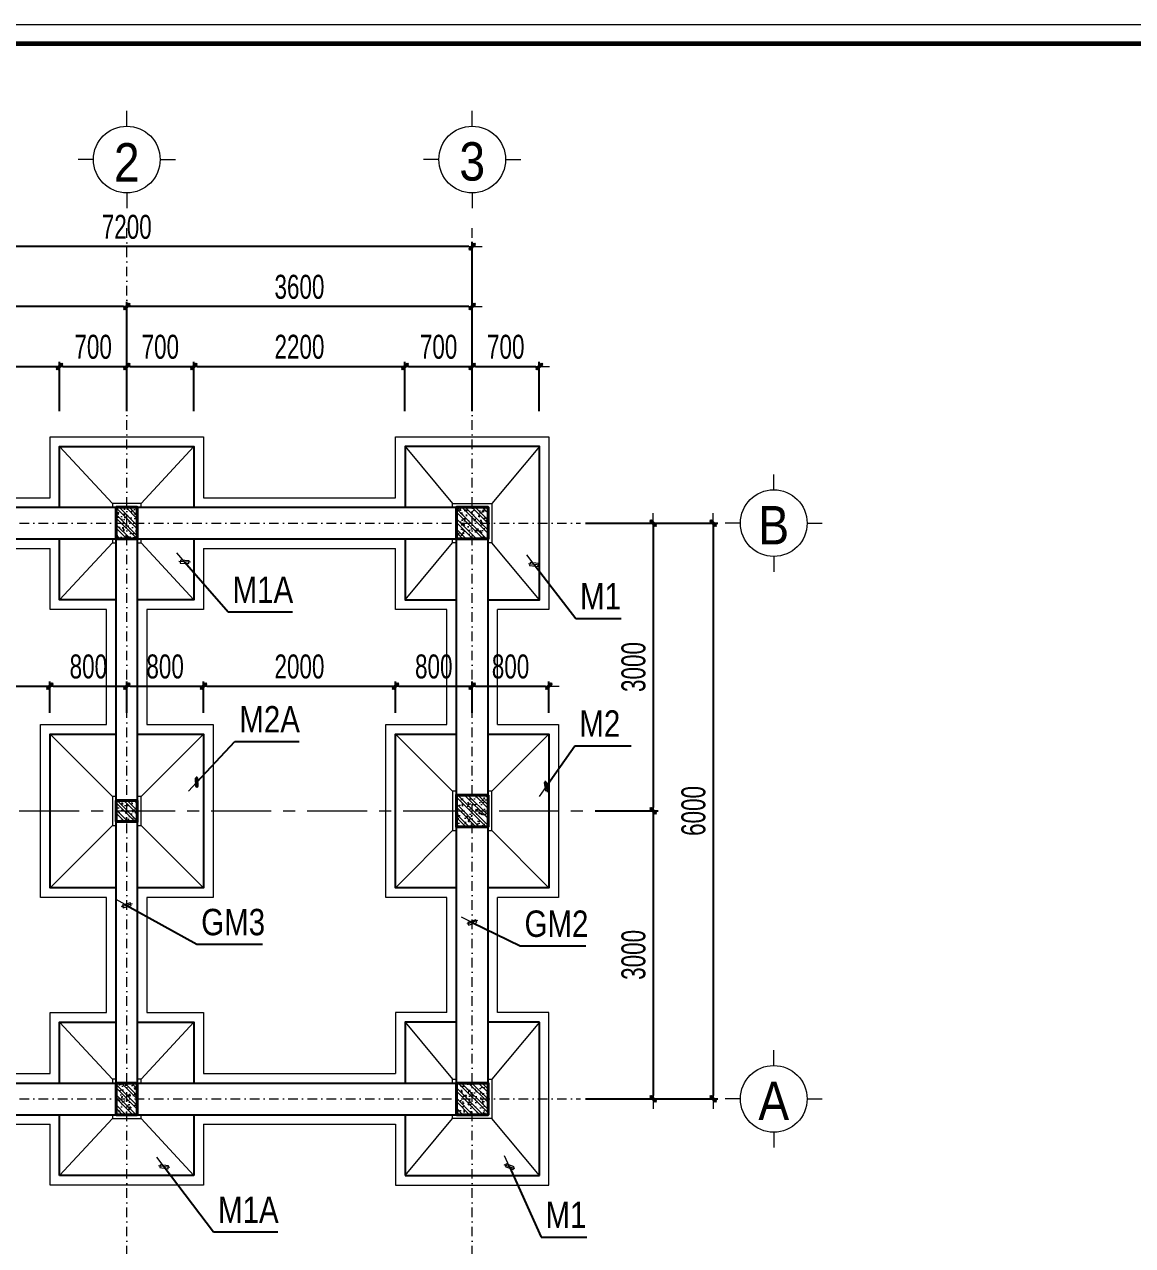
# Model space of a CAD drawing. Header units: millimetres. Extents: x -182770 to 489476, y -561170 to -280028.
# Drawn here: x -145610 to -134061, y -525316 to -512589 of the extents above; entities that cross this region are included whole.
import ezdxf
from ezdxf.enums import TextEntityAlignment as Align

# ---------------------------------------------------------------- set-up
doc = ezdxf.new("R2010")
doc.units = ezdxf.units.MM
doc.header["$MEASUREMENT"] = 0
doc.header["$PDMODE"] = 32
for name, pattern in [('CENTER', [2, 1.25, -0.25, 0.25, -0.25]), ('DASHDOT', [1, 0.5, -0.25, 0, -0.25]), ('HIDDEN', [0.375, 0.25, -0.125])]:
    doc.linetypes.add(name, pattern=pattern)
doc.layers.get('Defpoints').update_dxf_attribs({"color": 1})
for name, color, linetype, lineweight in [('Khungten_LCDI', 7, 'Continuous', 5), ('LC Dim', 8, 'Continuous', 18), ('LC Hatch', 252, 'Continuous', 9), ('LC ISO', 153, 'Continuous', 13), ('LC MANH DUT', 35, 'HIDDEN', 5), ('LC Net dam2', 6, 'Continuous', 40), ('LC Net manh', 133, 'Continuous', 5), ('LC Net thay', 63, 'Continuous', 25), ('LC Net truc', 79, 'DASHDOT', 13), ('LC Text1', 3, 'Continuous', 20), ('LC Text2', 7, 'Continuous', 25), ('v-TRUC', 8, 'CENTER', 13)]:
    doc.layers.add(name, color=color, linetype=linetype, lineweight=lineweight)
doc.styles.add('1', font='vnsimli.shx', dxfattribs={"width": 0.6})
doc.styles.add('HOATBIF', font='hoatbif.shx', dxfattribs={"width": 0.7})
doc.styles.add('Khungten', font='VHAVAN.TTF', dxfattribs={"width": 0.9, "height": 5000})
doc.styles.add('LC 1', font='VHAVANB.TTF')
doc.styles.add('T2', font='VHARIAL.TTF', dxfattribs={"width": 0.8})
doc.styles.add('Title', font='VHBLACK.TTF', dxfattribs={"width": 0.8})
doc.dimstyles.new('1-100', dxfattribs={"dimscale": 100, "dimtxt": 2.5, "dimasz": 0.35, "dimexe": 0.5, "dimexo": 0, "dimgap": 0.8, "dimtad": 1, "dimdec": 0, "dimzin": 0, "dimdsep": 46, "dimtxsty": 'HOATBIF', "dimblk1": 'DOT', "dimblk2": 'DOT', "dimsah": 1, "dimcen": -1, "dimdle": 1, "dimclrd": 256, "dimclre": 256, "dimclrt": 4, "dimadec": 3, "dimazin": 2, "dimtfac": 0.333333, "dimtdec": 0, "dimtix": 1, "dimtmove": 2, "dimatfit": 3, "dimldrblk": 'DOT', "dimfxl": 1, "dimtvp": 0.833333, "dimtolj": 1, "dimtzin": 0, "dimarcsym": 0})
doc.dimstyles.new('1-100$7', dxfattribs={"dimtxt": 230, "dimasz": 300, "dimexe": 50, "dimexo": 300, "dimgap": 80, "dimtad": 1, "dimdec": 3, "dimzin": 12, "dimdsep": 46, "dimtxsty": '1', "dimblk1": 'ARCHTICK', "dimblk2": 'ARCHTICK', "dimsah": 1, "dimcen": 0.09, "dimdle": 160, "dimclrd": 6, "dimclre": 6, "dimclrt": 2, "dimadec": 3, "dimazin": 3, "dimtfac": 1, "dimtdec": 3, "dimtix": 1, "dimtmove": 2, "dimatfit": 3, "dimldrblk": 'DOTSMALL', "dimfxl": 1, "dimtolj": 1, "dimtzin": 15, "dimarcsym": 0})
pattern_1 = [(140, (-46374.86, -61923.42), (12.550427, 143.452037), [15, -165]), (85, (-46374.86, -61923.42), (-150.438427, -27.750267), [12, -132]), (190.4514, (-46373.82, -61911.46), (-137.88791, 115.701876), [12.74804, -140.228422]), (136.1842, (-46414.86, -61923.42), (33.1038, 213.44821), [22.5, -247.5]), (186.6356, (-46412.1, -61905.63), (-194.82357, 186.93254), [19.12206, -210.3426]), (81.1842, (-46414.86, -61923.42), (-194.82372, 186.93239), [18, -198]), (111, (-46404.86, -61903.42), (80.523778, 119.38141), [15, -165]), (56, (-46404.86, -61903.42), (-145.03001, 48.663066), [12, -132]), (161.4514, (-46398.15, -61893.47), (-64.5061, 168.044526), [12.74804, -140.228422]), (127.5, (-46374.865, -61923.42), (-66.578771, 2.431971), [0, -130.4, 0, -134, 0, -132.5]), (97.5, (-46374.865, -61923.42), (-78.882342, 52.613907), [0, -76.4, 0, -127.4, 0, -50.5]), (57.5, (-46374.865, -61968.02), (4.5109743, 106.764487), [0, -50, 0, -156, 0, -207]), (47.5, (-46374.86, -61988.02), (-20.020996, 116.637234), [0, -65, 0, -103.6, 0, -147]), (135, (-46374.865, -61923.42), (-53.033009, -53.033009), []), (135, (-46374.865, -61888.06), (-53.033009, -53.033009), [])]

# ---------------------------------------------------------------- blocks, each defined once
blk = doc.blocks.new('DOT')
at = {"layer": 'LC Dim'}
blk.add_line((-3, 0), (3, 0), dxfattribs=at)
at = {"layer": 'LC Dim', "color": 4}
blk.add_line((-1, -1), (1, 1), dxfattribs=at)
blk.add_lwpolyline([(0.5, 1), (-1, -0.5), (-0.5, -1), (1, 0.5)], close=True, dxfattribs=at)
blk = doc.blocks.new('*D1159')
at = {"layer": 'Defpoints', "color": 0, "ltscale": 2, "transparency": 16777216}
for p in [(-144544, -515530), (-144544, -516620), (-140944, -516620)]:
    blk.add_point(p, dxfattribs=at)
at = {"layer": 'LC Dim', "lineweight": -2, "ltscale": 2, "transparency": 16777216}
for p, q in [((-144544, -516620), (-144544, -515480)), ((-140979, -515530), (-144509, -515530)), ((-140944, -516620), (-140944, -515480))]:
    blk.add_line(p, q, dxfattribs=at)
at = {"layer": 'LC Dim', "lineweight": -2, "ltscale": 2, "transparency": 16777216, "xscale": 35, "yscale": 35, "zscale": 35, "rotation": 180}
blk.add_blockref('DOT', (-144544, -515530), dxfattribs=at)
at = {"layer": 'LC Dim', "lineweight": -2, "ltscale": 2, "transparency": 16777216, "xscale": 35, "yscale": 35, "zscale": 35}
blk.add_blockref('DOT', (-140944, -515530), dxfattribs=at)
at = {"layer": 'LC Dim', "color": 4, "ltscale": 2, "transparency": 16777216, "insert": (-142744, -515325), "char_height": 250, "attachment_point": 5, "style": 'HOATBIF'}
blk.add_mtext('\\A1;3600', dxfattribs=at)
blk = doc.blocks.new('_Dot')
at = {"color": 0, "linetype": 'ByBlock', "lineweight": -2}
blk.add_line((-0.5, 0), (-1, 0), dxfattribs=at)
at = {"color": 0, "linetype": 'ByBlock', "const_width": 0.5}
blk.add_lwpolyline([(-0.25, 0, 1), (0.25, 0, 1)], format="xyb", close=True, dxfattribs=at)
blk = doc.blocks.new('*D1160')
at = {"layer": 'Defpoints', "color": 0, "ltscale": 2, "transparency": 16777216}
for p in [(-148144, -515530), (-148144, -516620), (-144544, -516620)]:
    blk.add_point(p, dxfattribs=at)
at = {"layer": 'LC Dim', "lineweight": -2, "ltscale": 2, "transparency": 16777216}
for p, q in [((-148144, -516620), (-148144, -515480)), ((-144579, -515530), (-148109, -515530)), ((-144544, -516620), (-144544, -515480))]:
    blk.add_line(p, q, dxfattribs=at)
at = {"layer": 'LC Dim', "lineweight": -2, "ltscale": 2, "transparency": 16777216, "xscale": 35, "yscale": 35, "zscale": 35, "rotation": 180}
blk.add_blockref('DOT', (-148144, -515530), dxfattribs=at)
at = {"layer": 'LC Dim', "lineweight": -2, "ltscale": 2, "transparency": 16777216, "xscale": 35, "yscale": 35, "zscale": 35}
blk.add_blockref('DOT', (-144544, -515530), dxfattribs=at)
at = {"layer": 'LC Dim', "color": 4, "ltscale": 2, "transparency": 16777216, "insert": (-146344, -515325), "char_height": 250, "attachment_point": 5, "style": 'HOATBIF'}
blk.add_mtext('\\A1;3600', dxfattribs=at)
blk = doc.blocks.new('*D1161')
at = {"layer": 'Defpoints', "color": 0, "ltscale": 2, "transparency": 16777216}
for p in [(-148144, -514905), (-148144, -516620), (-140944, -516620)]:
    blk.add_point(p, dxfattribs=at)
at = {"layer": 'LC Dim', "lineweight": -2, "ltscale": 2, "transparency": 16777216}
for p, q in [((-148144, -516620), (-148144, -514855)), ((-140979, -514905), (-148109, -514905)), ((-140944, -516620), (-140944, -514855))]:
    blk.add_line(p, q, dxfattribs=at)
at = {"layer": 'LC Dim', "lineweight": -2, "ltscale": 2, "transparency": 16777216, "xscale": 35, "yscale": 35, "zscale": 35, "rotation": 180}
blk.add_blockref('DOT', (-148144, -514905), dxfattribs=at)
at = {"layer": 'LC Dim', "lineweight": -2, "ltscale": 2, "transparency": 16777216, "xscale": 35, "yscale": 35, "zscale": 35}
blk.add_blockref('DOT', (-140944, -514905), dxfattribs=at)
at = {"layer": 'LC Dim', "color": 4, "ltscale": 2, "transparency": 16777216, "insert": (-144544, -514700), "char_height": 250, "attachment_point": 5, "style": 'HOATBIF'}
blk.add_mtext('\\A1;7200', dxfattribs=at)
blk = doc.blocks.new('TTRUC')
at = {"layer": 'LC ISO'}
for p, q in [((0, 6.95), (0, 10.13)), ((-6.95, 0), (-10.13, 0)), ((6.95, 0), (10.13, 0)), ((0, -6.95), (0, -10.13))]:
    blk.add_line(p, q, dxfattribs=at)
at = {"layer": 'LC Net manh'}
blk.add_circle((0, 0), 6.95, dxfattribs=at)
blk = doc.blocks.new('*D1162')
at = {"layer": 'Defpoints', "color": 0, "ltscale": 2, "transparency": 16777216}
for p in [(-139763, -517786), (-139763, -523786), (-138432, -523786)]:
    blk.add_point(p, dxfattribs=at)
at = {"layer": 'LC Dim', "lineweight": -2, "ltscale": 2, "transparency": 16777216}
for p, q in [((-139763, -517786), (-138382, -517786)), ((-138432, -517821), (-138432, -523751)), ((-139763, -523786), (-138382, -523786))]:
    blk.add_line(p, q, dxfattribs=at)
at = {"layer": 'LC Dim', "lineweight": -2, "ltscale": 2, "transparency": 16777216, "xscale": 35, "yscale": 35, "zscale": 35}
for p, rotation in [((-138432, -517786), 90), ((-138432, -523786), 270)]:
    blk.add_blockref('DOT', p, dxfattribs=dict(at, rotation=rotation))
at = {"layer": 'LC Dim', "color": 4, "ltscale": 2, "transparency": 16777216, "insert": (-138637, -520786), "char_height": 250, "attachment_point": 5, "rotation": 90, "style": 'HOATBIF'}
blk.add_mtext('\\A1;6000', dxfattribs=at)
blk = doc.blocks.new('*D1166')
at = {"layer": 'Defpoints', "color": 0, "ltscale": 2, "transparency": 16777216}
for p in [(-144544, -516155), (-145244, -516620), (-144544, -516620)]:
    blk.add_point(p, dxfattribs=at)
at = {"layer": 'LC Dim', "lineweight": -2, "ltscale": 2, "transparency": 16777216}
for p, q in [((-145244, -516620), (-145244, -516105)), ((-145209, -516155), (-144579, -516155)), ((-144544, -516620), (-144544, -516105))]:
    blk.add_line(p, q, dxfattribs=at)
at = {"layer": 'LC Dim', "lineweight": -2, "ltscale": 2, "transparency": 16777216, "xscale": 35, "yscale": 35, "zscale": 35, "rotation": 180}
blk.add_blockref('DOT', (-145244, -516155), dxfattribs=at)
at = {"layer": 'LC Dim', "lineweight": -2, "ltscale": 2, "transparency": 16777216, "xscale": 35, "yscale": 35, "zscale": 35}
blk.add_blockref('DOT', (-144544, -516155), dxfattribs=at)
at = {"layer": 'LC Dim', "color": 4, "ltscale": 2, "transparency": 16777216, "insert": (-144894, -515950), "char_height": 250, "attachment_point": 5, "style": 'HOATBIF'}
blk.add_mtext('\\A1;700', dxfattribs=at)
blk = doc.blocks.new('*D1167')
at = {"layer": 'Defpoints', "color": 0, "ltscale": 2, "transparency": 16777216}
for p in [(-143844, -516155), (-144544, -516620), (-143844, -516620)]:
    blk.add_point(p, dxfattribs=at)
at = {"layer": 'LC Dim', "lineweight": -2, "ltscale": 2, "transparency": 16777216}
for p, q in [((-144544, -516620), (-144544, -516105)), ((-144509, -516155), (-143879, -516155)), ((-143844, -516620), (-143844, -516105))]:
    blk.add_line(p, q, dxfattribs=at)
at = {"layer": 'LC Dim', "lineweight": -2, "ltscale": 2, "transparency": 16777216, "xscale": 35, "yscale": 35, "zscale": 35, "rotation": 180}
blk.add_blockref('DOT', (-144544, -516155), dxfattribs=at)
at = {"layer": 'LC Dim', "lineweight": -2, "ltscale": 2, "transparency": 16777216, "xscale": 35, "yscale": 35, "zscale": 35}
blk.add_blockref('DOT', (-143844, -516155), dxfattribs=at)
at = {"layer": 'LC Dim', "color": 4, "ltscale": 2, "transparency": 16777216, "insert": (-144194, -515950), "char_height": 250, "attachment_point": 5, "style": 'HOATBIF'}
blk.add_mtext('\\A1;700', dxfattribs=at)
blk = doc.blocks.new('*D1168')
at = {"layer": 'Defpoints', "color": 0, "ltscale": 2, "transparency": 16777216}
for p in [(-140944, -516155), (-141644, -516620), (-140944, -516620)]:
    blk.add_point(p, dxfattribs=at)
at = {"layer": 'LC Dim', "lineweight": -2, "ltscale": 2, "transparency": 16777216}
for p, q in [((-141644, -516620), (-141644, -516105)), ((-141609, -516155), (-140979, -516155)), ((-140944, -516620), (-140944, -516105))]:
    blk.add_line(p, q, dxfattribs=at)
at = {"layer": 'LC Dim', "lineweight": -2, "ltscale": 2, "transparency": 16777216, "xscale": 35, "yscale": 35, "zscale": 35, "rotation": 180}
blk.add_blockref('DOT', (-141644, -516155), dxfattribs=at)
at = {"layer": 'LC Dim', "lineweight": -2, "ltscale": 2, "transparency": 16777216, "xscale": 35, "yscale": 35, "zscale": 35}
blk.add_blockref('DOT', (-140944, -516155), dxfattribs=at)
at = {"layer": 'LC Dim', "color": 4, "ltscale": 2, "transparency": 16777216, "insert": (-141294, -515950), "char_height": 250, "attachment_point": 5, "style": 'HOATBIF'}
blk.add_mtext('\\A1;700', dxfattribs=at)
blk = doc.blocks.new('*D1169')
at = {"layer": 'Defpoints', "color": 0, "ltscale": 2, "transparency": 16777216}
for p in [(-140244, -516155), (-140944, -516620), (-140244, -516620)]:
    blk.add_point(p, dxfattribs=at)
at = {"layer": 'LC Dim', "lineweight": -2, "ltscale": 2, "transparency": 16777216}
for p, q in [((-140944, -516620), (-140944, -516105)), ((-140909, -516155), (-140279, -516155)), ((-140244, -516620), (-140244, -516105))]:
    blk.add_line(p, q, dxfattribs=at)
at = {"layer": 'LC Dim', "lineweight": -2, "ltscale": 2, "transparency": 16777216, "xscale": 35, "yscale": 35, "zscale": 35, "rotation": 180}
blk.add_blockref('DOT', (-140944, -516155), dxfattribs=at)
at = {"layer": 'LC Dim', "lineweight": -2, "ltscale": 2, "transparency": 16777216, "xscale": 35, "yscale": 35, "zscale": 35}
blk.add_blockref('DOT', (-140244, -516155), dxfattribs=at)
at = {"layer": 'LC Dim', "color": 4, "ltscale": 2, "transparency": 16777216, "insert": (-140594, -515950), "char_height": 250, "attachment_point": 5, "style": 'HOATBIF'}
blk.add_mtext('\\A1;700', dxfattribs=at)
blk = doc.blocks.new('*D1176')
at = {"layer": 'Defpoints', "color": 0, "ltscale": 2, "transparency": 16777216}
for p in [(-145244, -516155), (-147444, -516620), (-145244, -516620)]:
    blk.add_point(p, dxfattribs=at)
at = {"layer": 'LC Dim', "lineweight": -2, "ltscale": 2, "transparency": 16777216}
for p, q in [((-147444, -516620), (-147444, -516105)), ((-147409, -516155), (-145279, -516155)), ((-145244, -516620), (-145244, -516105))]:
    blk.add_line(p, q, dxfattribs=at)
at = {"layer": 'LC Dim', "lineweight": -2, "ltscale": 2, "transparency": 16777216, "xscale": 35, "yscale": 35, "zscale": 35, "rotation": 180}
blk.add_blockref('DOT', (-147444, -516155), dxfattribs=at)
at = {"layer": 'LC Dim', "lineweight": -2, "ltscale": 2, "transparency": 16777216, "xscale": 35, "yscale": 35, "zscale": 35}
blk.add_blockref('DOT', (-145244, -516155), dxfattribs=at)
at = {"layer": 'LC Dim', "color": 4, "ltscale": 2, "transparency": 16777216, "insert": (-146344, -515950), "char_height": 250, "attachment_point": 5, "style": 'HOATBIF'}
blk.add_mtext('\\A1;2200', dxfattribs=at)
blk = doc.blocks.new('*D1177')
at = {"layer": 'Defpoints', "color": 0, "ltscale": 2, "transparency": 16777216}
for p in [(-141644, -516155), (-143844, -516620), (-141644, -516620)]:
    blk.add_point(p, dxfattribs=at)
at = {"layer": 'LC Dim', "lineweight": -2, "ltscale": 2, "transparency": 16777216}
for p, q in [((-143844, -516620), (-143844, -516105)), ((-143809, -516155), (-141679, -516155)), ((-141644, -516620), (-141644, -516105))]:
    blk.add_line(p, q, dxfattribs=at)
at = {"layer": 'LC Dim', "lineweight": -2, "ltscale": 2, "transparency": 16777216, "xscale": 35, "yscale": 35, "zscale": 35, "rotation": 180}
blk.add_blockref('DOT', (-143844, -516155), dxfattribs=at)
at = {"layer": 'LC Dim', "lineweight": -2, "ltscale": 2, "transparency": 16777216, "xscale": 35, "yscale": 35, "zscale": 35}
blk.add_blockref('DOT', (-141644, -516155), dxfattribs=at)
at = {"layer": 'LC Dim', "color": 4, "ltscale": 2, "transparency": 16777216, "insert": (-142744, -515950), "char_height": 250, "attachment_point": 5, "style": 'HOATBIF'}
blk.add_mtext('\\A1;2200', dxfattribs=at)
blk = doc.blocks.new('*D1185')
at = {"layer": 'Defpoints', "color": 0, "ltscale": 2, "transparency": 16777216}
for p in [(-139763, -517786), (-139663, -520786), (-139057, -520786)]:
    blk.add_point(p, dxfattribs=at)
at = {"layer": 'LC Dim', "lineweight": -2, "ltscale": 2, "transparency": 16777216}
for p, q in [((-139763, -517786), (-139007, -517786)), ((-139057, -517821), (-139057, -520751)), ((-139663, -520786), (-139007, -520786))]:
    blk.add_line(p, q, dxfattribs=at)
at = {"layer": 'LC Dim', "lineweight": -2, "ltscale": 2, "transparency": 16777216, "xscale": 35, "yscale": 35, "zscale": 35}
for p, rotation in [((-139057, -517786), 90), ((-139057, -520786), 270)]:
    blk.add_blockref('DOT', p, dxfattribs=dict(at, rotation=rotation))
at = {"layer": 'LC Dim', "color": 4, "ltscale": 2, "transparency": 16777216, "insert": (-139262, -519286), "char_height": 250, "attachment_point": 5, "rotation": 90, "style": 'HOATBIF'}
blk.add_mtext('\\A1;3000', dxfattribs=at)
blk = doc.blocks.new('*D1186')
at = {"layer": 'Defpoints', "color": 0, "ltscale": 2, "transparency": 16777216}
for p in [(-139663, -520786), (-139763, -523786), (-139057, -523786)]:
    blk.add_point(p, dxfattribs=at)
at = {"layer": 'LC Dim', "lineweight": -2, "ltscale": 2, "transparency": 16777216}
for p, q in [((-139663, -520786), (-139007, -520786)), ((-139057, -520821), (-139057, -523751)), ((-139763, -523786), (-139007, -523786))]:
    blk.add_line(p, q, dxfattribs=at)
at = {"layer": 'LC Dim', "lineweight": -2, "ltscale": 2, "transparency": 16777216, "xscale": 35, "yscale": 35, "zscale": 35}
for p, rotation in [((-139057, -520786), 90), ((-139057, -523786), 270)]:
    blk.add_blockref('DOT', p, dxfattribs=dict(at, rotation=rotation))
at = {"layer": 'LC Dim', "color": 4, "ltscale": 2, "transparency": 16777216, "insert": (-139262, -522286), "char_height": 250, "attachment_point": 5, "rotation": 90, "style": 'HOATBIF'}
blk.add_mtext('\\A1;3000', dxfattribs=at)
blk = doc.blocks.new('*D1150')
at = {"layer": 'Defpoints', "color": 0, "ltscale": 250, "transparency": 16777216}
for p in [(-145344, -519487), (-147344, -519762), (-145344, -519762)]:
    blk.add_point(p, dxfattribs=at)
at = {"layer": 'LC Dim', "lineweight": -2, "ltscale": 250, "transparency": 16777216}
for p, q in [((-147344, -519762), (-147344, -519437)), ((-147309, -519487), (-145379, -519487)), ((-145344, -519762), (-145344, -519437))]:
    blk.add_line(p, q, dxfattribs=at)
at = {"layer": 'LC Dim', "lineweight": -2, "ltscale": 250, "transparency": 16777216, "xscale": 35, "yscale": 35, "zscale": 35, "rotation": 180}
blk.add_blockref('DOT', (-147344, -519487), dxfattribs=at)
at = {"layer": 'LC Dim', "lineweight": -2, "ltscale": 250, "transparency": 16777216, "xscale": 35, "yscale": 35, "zscale": 35}
blk.add_blockref('DOT', (-145344, -519487), dxfattribs=at)
at = {"layer": 'LC Dim', "color": 4, "ltscale": 250, "transparency": 16777216, "insert": (-146344, -519282), "char_height": 250, "attachment_point": 5, "style": 'HOATBIF'}
blk.add_mtext('\\A1;2000', dxfattribs=at)
blk = doc.blocks.new('*D1151')
at = {"layer": 'Defpoints', "color": 0, "ltscale": 250, "transparency": 16777216}
for p in [(-144544, -519487), (-145344, -519762), (-144544, -519762)]:
    blk.add_point(p, dxfattribs=at)
at = {"layer": 'LC Dim', "lineweight": -2, "ltscale": 250, "transparency": 16777216}
for p, q in [((-145344, -519762), (-145344, -519437)), ((-145309, -519487), (-144579, -519487)), ((-144544, -519762), (-144544, -519437))]:
    blk.add_line(p, q, dxfattribs=at)
at = {"layer": 'LC Dim', "lineweight": -2, "ltscale": 250, "transparency": 16777216, "xscale": 35, "yscale": 35, "zscale": 35, "rotation": 180}
blk.add_blockref('DOT', (-145344, -519487), dxfattribs=at)
at = {"layer": 'LC Dim', "lineweight": -2, "ltscale": 250, "transparency": 16777216, "xscale": 35, "yscale": 35, "zscale": 35}
blk.add_blockref('DOT', (-144544, -519487), dxfattribs=at)
at = {"layer": 'LC Dim', "color": 4, "ltscale": 250, "transparency": 16777216, "insert": (-144944, -519282), "char_height": 250, "attachment_point": 5, "style": 'HOATBIF'}
blk.add_mtext('\\A1;800', dxfattribs=at)
blk = doc.blocks.new('*D1152')
at = {"layer": 'Defpoints', "color": 0, "ltscale": 250, "transparency": 16777216}
for p in [(-143744, -519487), (-144544, -519762), (-143744, -519762)]:
    blk.add_point(p, dxfattribs=at)
at = {"layer": 'LC Dim', "lineweight": -2, "ltscale": 250, "transparency": 16777216}
for p, q in [((-144544, -519762), (-144544, -519437)), ((-144509, -519487), (-143779, -519487)), ((-143744, -519762), (-143744, -519437))]:
    blk.add_line(p, q, dxfattribs=at)
at = {"layer": 'LC Dim', "lineweight": -2, "ltscale": 250, "transparency": 16777216, "xscale": 35, "yscale": 35, "zscale": 35, "rotation": 180}
blk.add_blockref('DOT', (-144544, -519487), dxfattribs=at)
at = {"layer": 'LC Dim', "lineweight": -2, "ltscale": 250, "transparency": 16777216, "xscale": 35, "yscale": 35, "zscale": 35}
blk.add_blockref('DOT', (-143744, -519487), dxfattribs=at)
at = {"layer": 'LC Dim', "color": 4, "ltscale": 250, "transparency": 16777216, "insert": (-144144, -519282), "char_height": 250, "attachment_point": 5, "style": 'HOATBIF'}
blk.add_mtext('\\A1;800', dxfattribs=at)
blk = doc.blocks.new('*D1153')
at = {"layer": 'Defpoints', "color": 0, "ltscale": 250, "transparency": 16777216}
for p in [(-141744, -519487), (-143744, -519762), (-141744, -519762)]:
    blk.add_point(p, dxfattribs=at)
at = {"layer": 'LC Dim', "lineweight": -2, "ltscale": 250, "transparency": 16777216}
for p, q in [((-143744, -519762), (-143744, -519437)), ((-143709, -519487), (-141779, -519487)), ((-141744, -519762), (-141744, -519437))]:
    blk.add_line(p, q, dxfattribs=at)
at = {"layer": 'LC Dim', "lineweight": -2, "ltscale": 250, "transparency": 16777216, "xscale": 35, "yscale": 35, "zscale": 35, "rotation": 180}
blk.add_blockref('DOT', (-143744, -519487), dxfattribs=at)
at = {"layer": 'LC Dim', "lineweight": -2, "ltscale": 250, "transparency": 16777216, "xscale": 35, "yscale": 35, "zscale": 35}
blk.add_blockref('DOT', (-141744, -519487), dxfattribs=at)
at = {"layer": 'LC Dim', "color": 4, "ltscale": 250, "transparency": 16777216, "insert": (-142744, -519282), "char_height": 250, "attachment_point": 5, "style": 'HOATBIF'}
blk.add_mtext('\\A1;2000', dxfattribs=at)
blk = doc.blocks.new('*D1154')
at = {"layer": 'Defpoints', "color": 0, "ltscale": 250, "transparency": 16777216}
for p in [(-140944, -519487), (-141744, -519762), (-140944, -519762)]:
    blk.add_point(p, dxfattribs=at)
at = {"layer": 'LC Dim', "lineweight": -2, "ltscale": 250, "transparency": 16777216}
for p, q in [((-141744, -519762), (-141744, -519437)), ((-141709, -519487), (-140979, -519487)), ((-140944, -519762), (-140944, -519437))]:
    blk.add_line(p, q, dxfattribs=at)
at = {"layer": 'LC Dim', "lineweight": -2, "ltscale": 250, "transparency": 16777216, "xscale": 35, "yscale": 35, "zscale": 35, "rotation": 180}
blk.add_blockref('DOT', (-141744, -519487), dxfattribs=at)
at = {"layer": 'LC Dim', "lineweight": -2, "ltscale": 250, "transparency": 16777216, "xscale": 35, "yscale": 35, "zscale": 35}
blk.add_blockref('DOT', (-140944, -519487), dxfattribs=at)
at = {"layer": 'LC Dim', "color": 4, "ltscale": 250, "transparency": 16777216, "insert": (-141344, -519282), "char_height": 250, "attachment_point": 5, "style": 'HOATBIF'}
blk.add_mtext('\\A1;800', dxfattribs=at)
blk = doc.blocks.new('*D1155')
at = {"layer": 'Defpoints', "color": 0, "ltscale": 250, "transparency": 16777216}
for p in [(-140144, -519487), (-140944, -519762), (-140144, -519762)]:
    blk.add_point(p, dxfattribs=at)
at = {"layer": 'LC Dim', "lineweight": -2, "ltscale": 250, "transparency": 16777216}
for p, q in [((-140944, -519762), (-140944, -519437)), ((-140909, -519487), (-140179, -519487)), ((-140144, -519762), (-140144, -519437))]:
    blk.add_line(p, q, dxfattribs=at)
at = {"layer": 'LC Dim', "lineweight": -2, "ltscale": 250, "transparency": 16777216, "xscale": 35, "yscale": 35, "zscale": 35, "rotation": 180}
blk.add_blockref('DOT', (-140944, -519487), dxfattribs=at)
at = {"layer": 'LC Dim', "lineweight": -2, "ltscale": 250, "transparency": 16777216, "xscale": 35, "yscale": 35, "zscale": 35}
blk.add_blockref('DOT', (-140144, -519487), dxfattribs=at)
at = {"layer": 'LC Dim', "color": 4, "ltscale": 250, "transparency": 16777216, "insert": (-140544, -519282), "char_height": 250, "attachment_point": 5, "style": 'HOATBIF'}
blk.add_mtext('\\A1;800', dxfattribs=at)
blk = doc.blocks.new('lcdi fix')
at = {"layer": 'Defpoints', "lineweight": 0}
blk.add_lwpolyline([(-1200, -14850), (-1200, 14850), (40800, 14850), (40800, -14850)], close=True, dxfattribs=at)
at = {"layer": 'Khungten_LCDI', "color": 5, "lineweight": 60}
blk.add_lwpolyline([(0, -14650), (0, 14650), (40600, 14650), (40600, -14650)], close=True, dxfattribs=at)
at = {"color": 7, "style": 'Khungten', "width": 0.8}
for tag, p in [('REVISION', (39499, -10746)), ('NGAYHT', (39546, -11609))]:
    blk.add_attdef(tag, text='', height=200, dxfattribs=at).set_placement(p, align=Align.CENTER)
at = {"layer": 'LC Text1', "color": 3, "style": 'LC 1', "width": 1.834006}
for tag, p, p2 in [('TENBANVE1', (36913, -8886), (40339, -8886)), ('TENBANVE2', (36913, -9562), (40339, -9562))]:
    blk.add_attdef(tag, text='', height=250, dxfattribs=at).set_placement(p, p2, align=Align.FIT)
at = {"layer": 'LC Text1', "style": 'Title', "width": 0.7}
blk.add_attdef('SOBANVE', text='', height=250, dxfattribs=at).set_placement((39562, -13896), align=Align.CENTER)

msp = doc.modelspace()

# ---------------------------------------------------------------- hatches: boundary and pattern name
at = {"layer": 'LC Hatch', "ltscale": 2}
h = msp.add_hatch(dxfattribs=at)
h.set_pattern_fill('BTCT', color=256, scale=20, angle=90)
h.set_pattern_definition(pattern_1)
h.paths.add_polyline_path([(-144653.7, -517951.5), (-144433.7, -517951.5), (-144433.7, -517621.5), (-144653.7, -517621.5)])
h = msp.add_hatch(dxfattribs=at)
h.set_pattern_fill('BTCT', color=256, scale=20, angle=90)
h.set_pattern_definition(pattern_1)
h.paths.add_polyline_path([(-140778.7, -517951.5), (-140778.7, -517621.5), (-141108.7, -517621.5), (-141108.7, -517951.5)])
h = msp.add_hatch(dxfattribs=at)
h.set_pattern_fill('BTCT', color=256, scale=20, angle=90)
h.set_pattern_definition(pattern_1)
h.paths.add_polyline_path([(-140778.7, -520621.5), (-141108.7, -520621.5), (-141108.7, -520951.5), (-140778.7, -520951.5)])
h = msp.add_hatch(dxfattribs=at)
h.set_pattern_fill('BTCT', color=256, scale=20, angle=90)
h.set_pattern_definition(pattern_1)
h.paths.add_polyline_path([(-144433.7, -520676.5), (-144653.7, -520676.5), (-144653.7, -520896.5), (-144433.7, -520896.5)])
h = msp.add_hatch(dxfattribs=at)
h.set_pattern_fill('BTCT', color=256, scale=20, angle=90)
h.set_pattern_definition(pattern_1)
h.paths.add_polyline_path([(-144653.7, -523951.5), (-144433.7, -523951.5), (-144433.7, -523621.5), (-144653.7, -523621.5)])
h = msp.add_hatch(dxfattribs=at)
h.set_pattern_fill('BTCT', color=256, scale=20, angle=90)
h.set_pattern_definition([(140, (-8724.73, -441732.49), (12.55043, 143.45204), [15, -165]), (85, (-8724.73, -441732.49), (-150.43843, -27.75027), [12, -132]), (190.4514, (-8723.68, -441720.53), (-137.88791, 115.70188), [12.74804, -140.22842]), (136.1842, (-8764.73, -441732.49), (33.1038, 213.4482), [22.5, -247.5]), (186.6356, (-8761.97, -441714.7), (-194.82357, 186.93254), [19.12206, -210.3426]), (81.1842, (-8764.73, -441732.49), (-194.82372, 186.9324), [18, -198]), (111, (-8754.73, -441712.49), (80.52378, 119.38141), [15, -165]), (56, (-8754.73, -441712.49), (-145.03001, 48.66307), [12, -132]), (161.4514, (-8748.02, -441702.54), (-64.5061, 168.04453), [12.74804, -140.22842]), (127.5, (-8724.73, -441732.486), (-66.57877, 2.431971), [0, -130.4, 0, -134, 0, -132.5]), (97.5, (-8724.73, -441732.486), (-78.882342, 52.613907), [0, -76.4, 0, -127.4, 0, -50.5]), (57.5, (-8724.73, -441777.086), (4.510974, 106.764487), [0, -50, 0, -156, 0, -207]), (47.5, (-8724.73, -441797.09), (-20.020996, 116.637234), [0, -65, 0, -103.6, 0, -147]), (135, (-8724.73, -441732.486), (-53.03301, -53.03301), []), (135, (-8724.73, -441697.13), (-53.03301, -53.03301), [])])
h.paths.add_polyline_path([(-140778.7, -523951.5), (-140778.7, -523621.5), (-141108.7, -523621.5), (-141108.7, -523951.5)])

# ---------------------------------------------------------------- linework, layer by layer
at = {"layer": 'LC MANH DUT', "ltscale": 100}
for points in [[(-144433.7, -517951.5), (-144433.7, -517621.5), (-144653.7, -517621.5), (-144653.7, -517951.5)], [(-141108.7, -517951.5), (-141108.7, -517621.5), (-140778.7, -517621.5), (-140778.7, -517951.5)], [(-140778.7, -520621.5), (-141108.7, -520621.5), (-141108.7, -520951.5), (-140778.7, -520951.5)], [(-144433.7, -520676.5), (-144653.7, -520676.5), (-144653.7, -520896.5), (-144433.7, -520896.5)], [(-144433.7, -523951.5), (-144433.7, -523621.5), (-144653.7, -523621.5), (-144653.7, -523951.5)], [(-141108.7, -523951.5), (-141108.7, -523621.5), (-140778.7, -523621.5), (-140778.7, -523951.5)]]:
    msp.add_lwpolyline(points, close=True, dxfattribs=at)
at = {"layer": 'LC Net dam2', "ltscale": 5}
for points in [[(-144433.7, -517951.5), (-144433.7, -517621.5), (-144653.7, -517621.5), (-144653.7, -517951.5)], [(-141108.7, -517951.5), (-141108.7, -517621.5), (-140778.7, -517621.5), (-140778.7, -517951.5)], [(-140778.7, -520621.5), (-141108.7, -520621.5), (-141108.7, -520951.5), (-140778.7, -520951.5)], [(-144433.7, -520676.5), (-144653.7, -520676.5), (-144653.7, -520896.5), (-144433.7, -520896.5)], [(-144433.7, -523951.5), (-144433.7, -523621.5), (-144653.7, -523621.5), (-144653.7, -523951.5)], [(-141108.7, -523951.5), (-141108.7, -523621.5), (-140778.7, -523621.5), (-140778.7, -523951.5)]]:
    msp.add_lwpolyline(points, close=True, dxfattribs=at)
at = {"layer": 'LC Net manh'}
for p, q in [((-141743.7, -517521.5), (-141743.7, -516886.5)), ((-141743.7, -516886.5), (-140943.7, -516886.5)), ((-140943.7, -516886.5), (-140143.7, -516886.5)), ((-140143.7, -516886.5), (-140143.7, -518686.5)), ((-147343.7, -517521.5), (-145343.7, -517521.5)), ((-143743.7, -517521.5), (-141743.7, -517521.5)), ((-147343.7, -518051.5), (-145343.7, -518051.5)), ((-145343.7, -518686.5), (-145343.7, -518051.5)), ((-143743.7, -518051.5), (-141743.7, -518051.5)), ((-143743.7, -518051.5), (-143743.7, -518686.5)), ((-141743.7, -518686.5), (-141743.7, -518051.5)), ((-144753.7, -518686.5), (-145343.7, -518686.5)), ((-143743.7, -518686.5), (-144333.7, -518686.5)), ((-141208.7, -518686.5), (-141743.7, -518686.5)), ((-140143.7, -518686.5), (-140678.7, -518686.5))]:
    msp.add_line(p, q, dxfattribs=at)
at = {"layer": 'LC Net manh', "ltscale": 2}
for p, q in [((-144753.7, -519886.5), (-144753.7, -518686.5)), ((-144333.7, -518686.5), (-144333.7, -519886.5)), ((-141208.7, -519886.5), (-141208.7, -518686.5)), ((-140678.7, -519886.5), (-140678.7, -518686.5)), ((-141208.7, -522886.5), (-141208.7, -521686.5)), ((-140678.7, -522886.5), (-140678.7, -521686.5)), ((-140143.7, -522886.5), (-140678.7, -522886.5)), ((-140143.7, -524686.5), (-140143.7, -522886.5)), ((-147343.7, -523521.5), (-145343.7, -523521.5)), ((-143743.7, -523521.5), (-141743.7, -523521.5)), ((-144693.7, -523951.5), (-144693.7, -523991.5)), ((-144393.7, -523991.5), (-144393.7, -523951.5)), ((-147343.7, -524051.5), (-145343.7, -524051.5)), ((-145343.7, -524686.5), (-145343.7, -524051.5)), ((-144693.7, -523991.5), (-144393.7, -523991.5)), ((-143743.7, -524051.5), (-141743.7, -524051.5)), ((-143743.7, -524051.5), (-143743.7, -524686.5)), ((-141743.7, -524051.5), (-141743.7, -524686.5)), ((-143743.7, -524686.5), (-145343.7, -524686.5)), ((-141743.7, -524686.5), (-140143.7, -524686.5))]:
    msp.add_line(p, q, dxfattribs=at)
at = {"layer": 'LC Net manh'}
msp.add_lwpolyline([(-145343.7, -517521.5), (-145343.7, -516886.5), (-144543.7, -516886.5), (-143743.7, -516886.5), (-143743.7, -517521.5)], dxfattribs=at)
at = {"layer": 'LC Net manh', "ltscale": 2}
for points in [[(-145243.7, -516986.5), (-144693.7, -517581.5)], [(-143843.7, -516986.5), (-144393.7, -517581.5)], [(-141643.7, -516986.5), (-141148.7, -517581.5)], [(-140243.7, -516986.5), (-140738.7, -517581.5)], [(-144393.7, -517621.5), (-144393.7, -517581.5), (-144693.7, -517581.5), (-144693.7, -517621.5)], [(-141148.7, -517621.5), (-141148.7, -517581.5), (-140738.7, -517581.5), (-140738.7, -517991.5), (-140778.7, -517991.5)], [(-144693.7, -517951.5), (-144693.7, -517991.5), (-144653.7, -517991.5)], [(-144433.7, -517991.5), (-144393.7, -517991.5), (-144393.7, -517951.5)], [(-141108.7, -517991.5), (-141148.7, -517991.5), (-141148.7, -517951.5)], [(-145243.7, -518586.5), (-144693.7, -517991.5)], [(-143843.7, -518586.5), (-144393.7, -517991.5)], [(-141643.7, -518586.5), (-141148.7, -517991.5)], [(-140243.7, -518586.5), (-140738.7, -517991.5)], [(-144753.7, -521686.5), (-145443.7, -521686.5), (-145443.7, -520786.5), (-145443.7, -519886.5), (-144753.7, -519886.5)], [(-144333.7, -519886.5), (-143643.7, -519886.5), (-143643.7, -520786.5), (-143643.7, -521686.5), (-144333.7, -521686.5)], [(-141208.7, -521686.5), (-141843.7, -521686.5), (-141843.7, -520786.5), (-141843.7, -519886.5), (-141208.7, -519886.5)], [(-140678.7, -519886.5), (-140043.7, -519886.5), (-140043.7, -520786.5), (-140043.7, -521686.5), (-140678.7, -521686.5)], [(-145343.7, -519986.5), (-144693.7, -520636.5)], [(-143743.7, -519986.5), (-144393.7, -520636.5)], [(-141743.7, -519986.5), (-141148.7, -520581.5)], [(-140143.7, -519986.5), (-140738.7, -520581.5)], [(-144653.7, -520636.5), (-144693.7, -520636.5), (-144693.7, -520936.5), (-144653.7, -520936.5)], [(-144433.7, -520936.5), (-144393.7, -520936.5), (-144393.7, -520636.5), (-144433.7, -520636.5)], [(-141108.7, -520581.5), (-141148.7, -520581.5), (-141148.7, -520991.5), (-141108.7, -520991.5)], [(-140778.7, -520991.5), (-140738.7, -520991.5), (-140738.7, -520581.5), (-140778.7, -520581.5)], [(-145343.7, -521586.5), (-144693.7, -520936.5)], [(-143743.7, -521586.5), (-144393.7, -520936.5)], [(-141743.7, -521586.5), (-141148.7, -520991.5)], [(-140143.7, -521586.5), (-140738.7, -520991.5)], [(-144753.7, -522886.5), (-144753.7, -521686.5)], [(-144333.7, -521686.5), (-144333.7, -522886.5)], [(-145343.7, -523521.5), (-145343.7, -522886.5), (-144753.7, -522886.5)], [(-144333.7, -522886.5), (-143743.7, -522886.5), (-143743.7, -523521.5)], [(-141208.7, -522886.5), (-141743.7, -522886.5), (-141743.7, -523521.5)], [(-145243.7, -522986.5), (-144693.7, -523581.5)], [(-143843.7, -522986.5), (-144393.7, -523581.5)], [(-141643.7, -522986.5), (-141148.7, -523581.5)], [(-140243.7, -522986.5), (-140738.7, -523581.5)], [(-144653.7, -523581.5), (-144693.7, -523581.5), (-144693.7, -523621.5)], [(-144393.7, -523621.5), (-144393.7, -523581.5), (-144433.7, -523581.5)], [(-140778.7, -523581.5), (-140738.7, -523581.5), (-140738.7, -523991.5), (-141148.7, -523991.5), (-141148.7, -523951.5)], [(-141148.7, -523621.5), (-141148.7, -523581.5), (-141108.7, -523581.5)], [(-145243.7, -524586.5), (-144693.7, -523991.5)], [(-143843.7, -524586.5), (-144393.7, -523991.5)], [(-141643.7, -524586.5), (-141148.7, -523991.5)], [(-140243.7, -524586.5), (-140738.7, -523991.5)]]:
    msp.add_lwpolyline(points, dxfattribs=at)
msp.add_lwpolyline([(-144543.7, -521686.5), (-144543.7, -521686.5)], close=True, dxfattribs=at)
at = {"layer": 'LC Net thay'}
for p, q in [((-148308.7, -517621.5), (-140778.7, -517621.5)), ((-147978.7, -517951.5), (-141108.7, -517951.5)), ((-144653.7, -523621.5), (-144653.7, -517951.5)), ((-144653.7, -517951.5), (-144433.7, -517951.5)), ((-144433.7, -517951.5), (-144433.7, -523621.5)), ((-141108.7, -523621.5), (-141108.7, -517951.5)), ((-140778.7, -523621.5), (-140778.7, -517951.5)), ((-140243.7, -522986.5), (-140778.7, -522986.5)), ((-140243.7, -524586.5), (-140243.7, -522986.5)), ((-147978.7, -523621.5), (-141108.7, -523621.5)), ((-148308.7, -523951.5), (-140778.7, -523951.5)), ((-145243.7, -524586.5), (-145243.7, -523951.5)), ((-143843.7, -523951.5), (-143843.7, -524586.5)), ((-141643.7, -523951.5), (-141643.7, -524586.5)), ((-143843.7, -524586.5), (-145243.7, -524586.5)), ((-141643.7, -524586.5), (-140243.7, -524586.5))]:
    msp.add_line(p, q, dxfattribs=at)
for points in [[(-145243.7, -517621.5), (-145243.7, -516986.5), (-144543.7, -516986.5)], [(-144543.7, -516986.5), (-143843.7, -516986.5), (-143843.7, -517621.5)], [(-140943.7, -516986.5), (-141643.7, -516986.5), (-141643.7, -517621.5)], [(-140778.7, -518586.5), (-140243.7, -518586.5), (-140243.7, -516986.5), (-140943.7, -516986.5)], [(-144653.7, -518586.5), (-145243.7, -518586.5), (-145243.7, -517951.5)], [(-143843.7, -517951.5), (-143843.7, -518586.5), (-144433.7, -518586.5)], [(-141643.7, -517951.5), (-141643.7, -518586.5), (-141108.7, -518586.5)], [(-144653.7, -521586.5), (-145343.7, -521586.5), (-145343.7, -520786.5), (-145343.7, -519986.5), (-144653.7, -519986.5)], [(-144433.7, -519986.5), (-143743.7, -519986.5), (-143743.7, -520786.5), (-143743.7, -521586.5), (-144433.7, -521586.5)], [(-141108.7, -521586.5), (-141743.7, -521586.5), (-141743.7, -520786.5), (-141743.7, -519986.5), (-141108.7, -519986.5)], [(-140778.7, -519986.5), (-140143.7, -519986.5), (-140143.7, -520786.5), (-140143.7, -521586.5), (-140778.7, -521586.5)], [(-145243.7, -523621.5), (-145243.7, -522986.5), (-144653.7, -522986.5)], [(-144433.7, -522986.5), (-143843.7, -522986.5), (-143843.7, -523621.5)], [(-141108.7, -522986.5), (-141643.7, -522986.5), (-141643.7, -523621.5)]]:
    msp.add_lwpolyline(points, dxfattribs=at)
msp.add_lwpolyline([(-144543.7, -521586.5), (-144543.7, -521586.5)], close=True, dxfattribs=at)
at = {"layer": 'LC Net truc', "ltscale": 200}
for p, q in [((-144543.7, -526019.1), (-144543.7, -514711.1)), ((-140943.7, -526019.1), (-140943.7, -514711.1)), ((-149664.1, -517786.5), (-139814.6, -517786.5)), ((-149664.1, -523786.5), (-139814.6, -523786.5))]:
    msp.add_line(p, q, dxfattribs=at)
at = {"layer": 'v-TRUC', "ltscale": 500}
msp.add_line((-149664.1, -520786.5), (-139714.6, -520786.5), dxfattribs=at)

# ---------------------------------------------------------------- block references
at = {"layer": 'LC ISO', "xscale": 50, "yscale": 50, "zscale": 50, "rotation": 180}
for p in [(-144543.7, -513997), (-140943.7, -513997), (-137801.1, -517786.5), (-137801.1, -523786.5)]:
    msp.add_blockref('TTRUC', p, dxfattribs=at)
at = {"layer": 'LC Net thay'}
msp.add_blockref('lcdi fix', (-153849.6, -527438.8), dxfattribs=at)

# ---------------------------------------------------------------- texts
at = {"layer": 'LC Text1', "ltscale": 0.2, "style": 'LC 1', "width": 0.9}
for s, p in [('2', (-144543.7, -514346.2)), ('3', (-140943.7, -514336.6)), ('b', (-137801.1, -518128.1)), ('a', (-137801.1, -524128.1))]:
    msp.add_text(s, height=400, dxfattribs=at).set_placement(p, align=Align.BOTTOM_CENTER)
at = {"layer": 'LC Text2', "style": 'T2', "width": 0.8}
for s, p in [('m1a', (-143441, -518617.6)), ('m1', (-139819.5, -518686.1)), ('m2a', (-143370.5, -519968.1)), ('m2', (-139827, -520012.6)), ('gm3', (-143768, -522081.5)), ('gm2', (-140398.5, -522098.5)), ('m1a', (-143592.5, -525079.6)), ('m1', (-140180.5, -525132.1))]:
    msp.add_text(s, height=275, dxfattribs=at).set_placement(p)

# ---------------------------------------------------------------- dimensions: what is measured, and where the dimension line sits
at = {"layer": 'LC Dim', "ltscale": 2}
for base, p1, p2, picture, middle in [((-148143.7, -514905.3), (-140943.7, -516619.5), (-148143.7, -516619.5), '*D1161', (-144543.7, -514700.3)), ((-145243.7, -516155.3), (-147443.7, -516619.5), (-145243.7, -516619.5), '*D1176', (-146343.7, -515950.3)), ((-144543.7, -516155.3), (-145243.7, -516619.5), (-144543.7, -516619.5), '*D1166', (-144893.7, -515950.3)), ((-143843.7, -516155.3), (-144543.7, -516619.5), (-143843.7, -516619.5), '*D1167', (-144193.7, -515950.3)), ((-141643.7, -516155.3), (-143843.7, -516619.5), (-141643.7, -516619.5), '*D1177', (-142743.7, -515950.3)), ((-140943.7, -516155.3), (-141643.7, -516619.5), (-140943.7, -516619.5), '*D1168', (-141293.7, -515950.3)), ((-140243.7, -516155.3), (-140943.7, -516619.5), (-140243.7, -516619.5), '*D1169', (-140593.7, -515950.3))]:
    dim = msp.add_linear_dim(base=base, p1=p1, p2=p2, dimstyle='1-100', dxfattribs=at)
    dim.commit()
    dim.dimension.update_dxf_attribs({"geometry": picture, "text_midpoint": middle})
for base, p1, p2, angle, picture, middle in [((-148143.7, -515530.3), (-144543.7, -516619.5), (-148143.7, -516619.5), 180, '*D1160', (-146343.7, -515325.3)), ((-144543.7, -515530.3), (-140943.7, -516619.5), (-144543.7, -516619.5), 180, '*D1159', (-142743.7, -515325.3)), ((-138432.4, -523786.5), (-139763.4, -517786.5), (-139763.4, -523786.5), 90, '*D1162', (-138637.4, -520786.5))]:
    dim = msp.add_linear_dim(base=base, p1=p1, p2=p2, angle=angle, dimstyle='1-100', dxfattribs=at)
    dim.commit()
    dim.dimension.update_dxf_attribs({"geometry": picture, "text_midpoint": middle})
for base, p1, p2, picture, middle in [((-139057.4, -520786.5), (-139763.4, -517786.5), (-139663.4, -520786.5), '*D1185', (-139262.4, -519286.5)), ((-139057.4, -523786.5), (-139663.4, -520786.5), (-139763.4, -523786.5), '*D1186', (-139262.4, -522286.5))]:
    dim = msp.add_linear_dim(base=base, p1=p1, p2=p2, angle=90, dimstyle='1-100', override={"dimscale": 100}, dxfattribs=at)
    dim.commit()
    dim.dimension.update_dxf_attribs({"geometry": picture, "text_midpoint": middle})
at = {"layer": 'LC Dim', "ltscale": 250}
for base, p1, p2, picture, middle in [((-145343.7, -519486.5), (-147343.7, -519761.5), (-145343.7, -519761.5), '*D1150', (-146343.7, -519281.5)), ((-144543.7, -519486.5), (-145343.7, -519761.5), (-144543.7, -519761.5), '*D1151', (-144943.7, -519281.5)), ((-143743.7, -519486.5), (-144543.7, -519761.5), (-143743.7, -519761.5), '*D1152', (-144143.7, -519281.5)), ((-141743.7, -519486.5), (-143743.7, -519761.5), (-141743.7, -519761.5), '*D1153', (-142743.7, -519281.5)), ((-140943.7, -519486.5), (-141743.7, -519761.5), (-140943.7, -519761.5), '*D1154', (-141343.7, -519281.5)), ((-140143.7, -519486.5), (-140943.7, -519761.5), (-140143.7, -519761.5), '*D1155', (-140543.7, -519281.5))]:
    dim = msp.add_linear_dim(base=base, p1=p1, p2=p2, dimstyle='1-100', dxfattribs=at)
    dim.commit()
    dim.dimension.update_dxf_attribs({"geometry": picture, "text_midpoint": middle})

# ---------------------------------------------------------------- leaders
at = {"layer": 'LC Dim', "ltscale": 2}
for points in [[(-143940.4, -518190.5), (-143486.7, -518712.2), (-142817.9, -518712.2)], [(-140298.9, -518217.4), (-139865.2, -518780.7), (-139389.4, -518780.7)], [(-143815.1, -520487), (-143416.2, -520062.7), (-142746.4, -520062.7)], [(-140171.6, -520531.5), (-139872.7, -520107.2), (-139286.9, -520107.2)], [(-144543.7, -521770), (-143813.7, -522176.1), (-143128.4, -522176.1)], [(-140943.7, -521948), (-140444.2, -522193.1), (-139758.9, -522193.1)], [(-144154.1, -524494), (-143638.2, -525174.2), (-142969.4, -525174.2)], [(-140554.1, -524494), (-140226.2, -525226.7), (-139750.4, -525226.7)]]:
    msp.add_leader(points, dimstyle='1-100$7', override={"dimscale": 120, "dimtxt": 2.5, "dimasz": 0.35, "dimexe": 0.5, "dimexo": 0, "dimgap": 0.8, "dimdec": 0, "dimzin": 0, "dimtxsty": 'HOATBIF', "dimcen": -1, "dimdle": 1, "dimclrd": 256, "dimclre": 256, "dimclrt": 4, "dimazin": 2, "dimtfac": 0.333333, "dimtdec": 0, "dimldrblk": 'DOT', "dimtvp": 0.833333, "dimtzin": 0}, dxfattribs=at)

doc.saveas('drawing.dxf')
